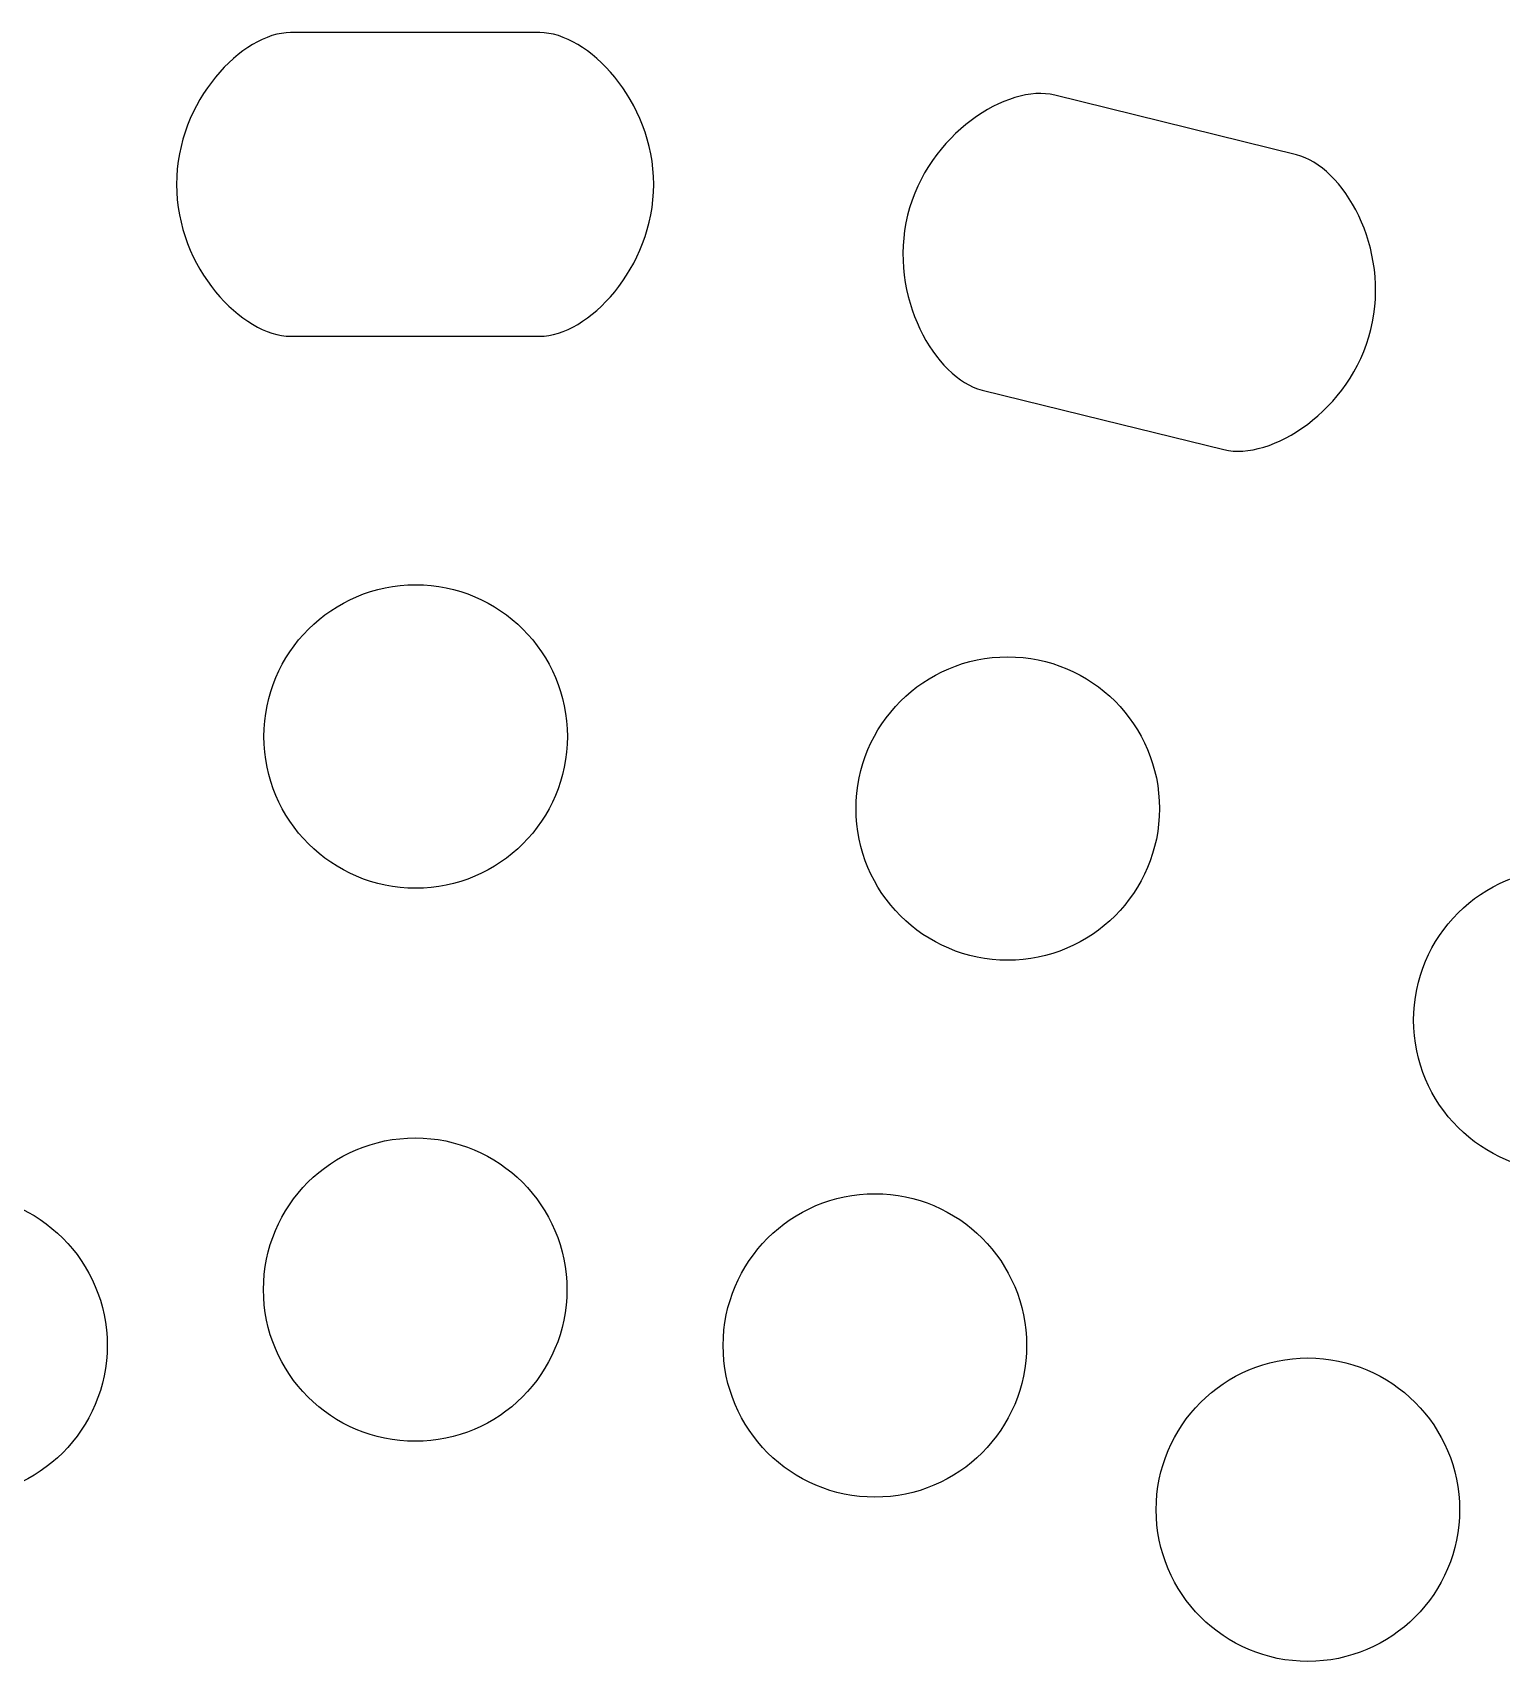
# Model space of a CAD drawing. Extents: x 5 to 376, y 5 to 380.
# Drawn here: x 90.22 to 115.02, y 314.02 to 341.52 of the extents above; entities that cross this region are included whole.
import ezdxf

# ---------------------------------------------------------------- set-up
doc = ezdxf.new("R2010")
doc.units = 0
doc.header["$MEASUREMENT"] = 0
doc.layers.add('Gas', color=7, linetype='Continuous')

msp = doc.modelspace()

# ---------------------------------------------------------------- linework, layer by layer
at = {"layer": 'Gas', "color": 0}
for p, q in [((94.013961, 341.367325), (93.931898, 341.321386)), ((94.096048, 341.407665), (94.013961, 341.367325)), ((94.177898, 341.442243), (94.096048, 341.407665)), ((94.259251, 341.470896), (94.177898, 341.442243)), ((94.339846, 341.493464), (94.259251, 341.470896)), ((94.419422, 341.509785), (94.339846, 341.493464)), ((94.497718, 341.519696), (94.419422, 341.509785)), ((94.574473, 341.523036), (94.497718, 341.519696)), ((98.78178, 341.523036), (94.574473, 341.523036)), ((98.858441, 341.519696), (98.78178, 341.523036)), ((98.936649, 341.509785), (98.858441, 341.519696)), ((99.016142, 341.493464), (98.936649, 341.509785)), ((99.09666, 341.470896), (99.016142, 341.493464)), ((99.177941, 341.442243), (99.09666, 341.470896)), ((99.259725, 341.407665), (99.177941, 341.442243)), ((99.34175, 341.367325), (99.259725, 341.407665)), ((99.423756, 341.321386), (99.34175, 341.367325)), ((93.609106, 341.084865), (93.531078, 341.013353)), ((93.688464, 341.151586), (93.609106, 341.084865)), ((93.768889, 341.213354), (93.688464, 341.151586)), ((93.85012, 341.270008), (93.768889, 341.213354)), ((93.931898, 341.321386), (93.85012, 341.270008)), ((99.505482, 341.270008), (99.423756, 341.321386)), ((99.586665, 341.213354), (99.505482, 341.270008)), ((99.667046, 341.151586), (99.586665, 341.213354)), ((99.746364, 341.084865), (99.667046, 341.151586)), ((99.824357, 341.013353), (99.746364, 341.084865)), ((93.380049, 340.856606), (93.30757, 340.771694)), ((93.454638, 340.937213), (93.380049, 340.856606)), ((93.531078, 341.013353), (93.454638, 340.937213)), ((99.900764, 340.937213), (99.824357, 341.013353)), ((99.975324, 340.856606), (99.900764, 340.937213)), ((100.047777, 340.771694), (99.975324, 340.856606)), ((93.169989, 340.589602), (93.105409, 340.492747)), ((93.237463, 340.682639), (93.169989, 340.589602)), ((93.30757, 340.771694), (93.237463, 340.682639)), ((100.117861, 340.682638), (100.047777, 340.771694)), ((100.185315, 340.589602), (100.117861, 340.682638)), ((100.249878, 340.492747), (100.185315, 340.589602)), ((92.985971, 340.288225), (92.931636, 340.180883)), ((93.043982, 340.392234), (92.985971, 340.288225)), ((93.105409, 340.492747), (93.043982, 340.392234)), ((100.31129, 340.392233), (100.249878, 340.492747)), ((100.369288, 340.288225), (100.31129, 340.392233)), ((100.423613, 340.180883), (100.369288, 340.288225)), ((106.437007, 340.272443), (106.344132, 340.221683)), ((106.530026, 340.318233), (106.437007, 340.272443)), ((106.622896, 340.35896), (106.530026, 340.318233)), ((106.715326, 340.394528), (106.622896, 340.35896)), ((106.807023, 340.424842), (106.715326, 340.394528)), ((106.897695, 340.449808), (106.807023, 340.424842)), ((106.98705, 340.46933), (106.897695, 340.449808)), ((107.074797, 340.483315), (106.98705, 340.46933)), ((107.160644, 340.491667), (107.074797, 340.483315)), ((107.244298, 340.494292), (107.160644, 340.491667)), ((107.325467, 340.491094), (107.244298, 340.494292)), ((107.403859, 340.48198), (107.325467, 340.491094)), ((107.479183, 340.466854), (107.403859, 340.48198)), ((111.564234, 339.459979), (107.479183, 340.466854)), ((92.881238, 340.070369), (92.835037, 339.956845)), ((92.931636, 340.180883), (92.881238, 340.070369)), ((100.474003, 340.070369), (100.423613, 340.180883)), ((100.520196, 339.956845), (100.474003, 340.070369)), ((105.979905, 339.970845), (105.892126, 339.896659)), ((106.069286, 340.040534), (105.979905, 339.970845)), ((106.15998, 340.105634), (106.069286, 340.040534)), ((106.251692, 340.166048), (106.15998, 340.105634)), ((106.344132, 340.221683), (106.251692, 340.166048)), ((92.756272, 339.721415), (92.72423, 339.599833)), ((92.793295, 339.840473), (92.756272, 339.721415)), ((92.835037, 339.956845), (92.793295, 339.840473)), ((100.561933, 339.840473), (100.520196, 339.956845)), ((100.598952, 339.721415), (100.561933, 339.840473)), ((100.630992, 339.599833), (100.598952, 339.721415)), ((105.722547, 339.735181), (105.641331, 339.648078)), ((105.806243, 339.818073), (105.722547, 339.735181)), ((105.892126, 339.896659), (105.806243, 339.818073)), ((92.697428, 339.475889), (92.676129, 339.349744)), ((92.72423, 339.599833), (92.697428, 339.475889)), ((100.657791, 339.475889), (100.630992, 339.599833)), ((100.67909, 339.349744), (100.657791, 339.475889)), ((105.487505, 339.461617), (105.415479, 339.362448)), ((105.562886, 339.556858), (105.487505, 339.461617)), ((105.641331, 339.648078), (105.562886, 339.556858)), ((111.637868, 339.438391), (111.564234, 339.459979)), ((111.711431, 339.410051), (111.637868, 339.438391)), ((92.660592, 339.22156), (92.651078, 339.0915)), ((92.676129, 339.349744), (92.660592, 339.22156)), ((100.694626, 339.22156), (100.67909, 339.349744)), ((100.70414, 339.0915), (100.694626, 339.22156)), ((105.28266, 339.152709), (105.222452, 339.042328)), ((105.3471, 339.259447), (105.28266, 339.152709)), ((105.415479, 339.362448), (105.3471, 339.259447)), ((111.784709, 339.375181), (111.711431, 339.410051)), ((111.857486, 339.334), (111.784709, 339.375181)), ((111.929548, 339.286726), (111.857486, 339.334)), ((112.00068, 339.233581), (111.929548, 339.286726)), ((112.070668, 339.174784), (112.00068, 339.233581)), ((112.139297, 339.110554), (112.070668, 339.174784)), ((92.651078, 339.0915), (92.647849, 338.959725)), ((92.647849, 338.959725), (92.651078, 338.828036)), ((100.707369, 338.959725), (100.70414, 339.0915)), ((100.70414, 338.827762), (100.707369, 338.959725)), ((105.166768, 338.9284), (105.115899, 338.811018)), ((105.222452, 339.042328), (105.166768, 338.9284)), ((112.206352, 339.041111), (112.139297, 339.110554)), ((112.271619, 338.966675), (112.206352, 339.041111)), ((112.334882, 338.887465), (112.271619, 338.966675)), ((112.395927, 338.803701), (112.334882, 338.887465)), ((92.651078, 338.828036), (92.660591, 338.698038)), ((92.660591, 338.698038), (92.676129, 338.569895)), ((100.67909, 338.569177), (100.694626, 338.697526)), ((100.694626, 338.697526), (100.70414, 338.827762)), ((105.070137, 338.690277), (105.029774, 338.566273)), ((105.115899, 338.811018), (105.070137, 338.690277)), ((112.45454, 338.715602), (112.395927, 338.803701)), ((112.510505, 338.623389), (112.45454, 338.715602)), ((112.563609, 338.527281), (112.510505, 338.623389)), ((92.676129, 338.569895), (92.697428, 338.44377)), ((92.697428, 338.44377), (92.72423, 338.319827)), ((92.72423, 338.319827), (92.756272, 338.198229)), ((100.630992, 338.318791), (100.657791, 338.442878)), ((100.657791, 338.442878), (100.67909, 338.569177)), ((104.995103, 338.4391), (104.966723, 338.310464)), ((105.029774, 338.566273), (104.995103, 338.4391)), ((112.613635, 338.427497), (112.563609, 338.527281)), ((112.66037, 338.324258), (112.613635, 338.427497)), ((112.703599, 338.217782), (112.66037, 338.324258)), ((92.756272, 338.198229), (92.793295, 338.079138)), ((92.793295, 338.079138), (92.835037, 337.962719)), ((100.520196, 337.961409), (100.561933, 338.077894)), ((100.561933, 338.077894), (100.598952, 338.197075)), ((100.598952, 338.197075), (100.630992, 338.318791)), ((104.929268, 338.05383), (104.919766, 337.926273)), ((104.94485, 338.181967), (104.929268, 338.05383)), ((104.966723, 338.310464), (104.94485, 338.181967)), ((112.743107, 338.10829), (112.703599, 338.217782)), ((112.77868, 337.996001), (112.743107, 338.10829)), ((92.835037, 337.962719), (92.881238, 337.849134)), ((92.881238, 337.849134), (92.931636, 337.738546)), ((100.423613, 337.73717), (100.474003, 337.84778)), ((100.474003, 337.84778), (100.520196, 337.961409)), ((104.919766, 337.926273), (104.916127, 337.799517)), ((104.916127, 337.799517), (104.918138, 337.673784)), ((112.810102, 337.881134), (112.77868, 337.996001)), ((112.83716, 337.763911), (112.810102, 337.881134)), ((92.931636, 337.738546), (92.985971, 337.63112)), ((92.985971, 337.63112), (93.043982, 337.527017)), ((93.043982, 337.527017), (93.105409, 337.426401)), ((100.249878, 337.425067), (100.31129, 337.525652)), ((100.31129, 337.525652), (100.369288, 337.62974)), ((100.369288, 337.62974), (100.423613, 337.73717)), ((104.918138, 337.673784), (104.925585, 337.549294)), ((104.925585, 337.549294), (104.938253, 337.426268)), ((112.859637, 337.644549), (112.83716, 337.763911)), ((112.877321, 337.523269), (112.859637, 337.644549)), ((112.889995, 337.400291), (112.877321, 337.523269)), ((93.105409, 337.426401), (93.169989, 337.329436)), ((93.169989, 337.329436), (93.237463, 337.236285)), ((93.237463, 337.236285), (93.30757, 337.14711)), ((100.047777, 337.145945), (100.117861, 337.235052)), ((100.117861, 337.235052), (100.185315, 337.328146)), ((100.185315, 337.328146), (100.249878, 337.425067)), ((104.938253, 337.426268), (104.955928, 337.304927)), ((104.955928, 337.304927), (104.978397, 337.185492)), ((112.897446, 337.275833), (112.889995, 337.400291)), ((112.899458, 337.150116), (112.897446, 337.275833)), ((93.30757, 337.14711), (93.380048, 337.062075)), ((93.380048, 337.062075), (93.454638, 336.981344)), ((93.454638, 336.981344), (93.531077, 336.905079)), ((99.824357, 336.904166), (99.900764, 336.980341)), ((99.900764, 336.980341), (99.975324, 337.060988)), ((99.975324, 337.060988), (100.047777, 337.145945)), ((104.978397, 337.185492), (105.005444, 337.068183)), ((105.005444, 337.068183), (105.036856, 336.953223)), ((105.036856, 336.953223), (105.072419, 336.840831)), ((112.886308, 336.895783), (112.895817, 337.02336)), ((112.895817, 337.02336), (112.899458, 337.150116)), ((93.531077, 336.905079), (93.609106, 336.833444)), ((93.609106, 336.833444), (93.688464, 336.766601)), ((93.688464, 336.766601), (93.768889, 336.704715)), ((93.768889, 336.704715), (93.85012, 336.647948)), ((99.505482, 336.647418), (99.586665, 336.704089)), ((99.586665, 336.704089), (99.667046, 336.765879)), ((99.667046, 336.765879), (99.746364, 336.832625)), ((99.746364, 336.832625), (99.824357, 336.904166)), ((105.072419, 336.840831), (105.111917, 336.731228)), ((105.111917, 336.731228), (105.155138, 336.624636)), ((112.848828, 336.639049), (112.870717, 336.767607)), ((112.870717, 336.767607), (112.886308, 336.895783)), ((93.85012, 336.647948), (93.931898, 336.596463)), ((93.931898, 336.596463), (94.013961, 336.550425)), ((94.013961, 336.550425), (94.096048, 336.509995)), ((94.096048, 336.509995), (94.177898, 336.475337)), ((94.177898, 336.475337), (94.259251, 336.446615)), ((94.259251, 336.446615), (94.339846, 336.423992)), ((94.339846, 336.423992), (94.419422, 336.40763)), ((94.419422, 336.40763), (94.497718, 336.397693)), ((94.497718, 336.397693), (94.574473, 336.394345)), ((94.574473, 336.394345), (96.678126, 336.394345)), ((96.678126, 336.394345), (98.78178, 336.394345)), ((98.78178, 336.394345), (98.858441, 336.397684)), ((98.858441, 336.397684), (98.936649, 336.407596)), ((98.936649, 336.407596), (99.016142, 336.423917)), ((99.016142, 336.423917), (99.09666, 336.446488)), ((99.09666, 336.446488), (99.177941, 336.475145)), ((99.177941, 336.475145), (99.259725, 336.509729)), ((99.259725, 336.509729), (99.34175, 336.550076)), ((99.34175, 336.550076), (99.423756, 336.596027)), ((99.423756, 336.596027), (99.505482, 336.647418)), ((105.155138, 336.624636), (105.201867, 336.521274)), ((105.201867, 336.521274), (105.251889, 336.421365)), ((105.251889, 336.421365), (105.304991, 336.325129)), ((112.785712, 336.382975), (112.820428, 336.510331)), ((112.820428, 336.510331), (112.848828, 336.639049)), ((105.304991, 336.325129), (105.360958, 336.232787)), ((105.360958, 336.232787), (105.419576, 336.14456)), ((105.419576, 336.14456), (105.480631, 336.060669)), ((112.648602, 336.020367), (112.699507, 336.137899)), ((112.699507, 336.137899), (112.745307, 336.2588)), ((112.745307, 336.2588), (112.785712, 336.382975)), ((105.480631, 336.060669), (105.543908, 335.981334)), ((105.543908, 335.981334), (105.609194, 335.906776)), ((105.609194, 335.906776), (105.676275, 335.837217)), ((112.532647, 335.795788), (112.592885, 335.906299)), ((112.592885, 335.906299), (112.648602, 336.020367)), ((105.676275, 335.837217), (105.744935, 335.772877)), ((105.744935, 335.772877), (105.814961, 335.713978)), ((105.814961, 335.713978), (105.886139, 335.660739)), ((105.886139, 335.660739), (105.958254, 335.613383)), ((105.958254, 335.613383), (106.031093, 335.572129)), ((106.031093, 335.572129), (106.104441, 335.537199)), ((112.327737, 335.486545), (112.399782, 335.585816)), ((112.399782, 335.585816), (112.468183, 335.688929)), ((112.468183, 335.688929), (112.532647, 335.795788)), ((106.104441, 335.537199), (106.178084, 335.508813)), ((106.178084, 335.508813), (106.251807, 335.487193)), ((106.251807, 335.487193), (108.294332, 334.983756)), ((112.092662, 335.212717), (112.173885, 335.299901)), ((112.173885, 335.299901), (112.252341, 335.391208)), ((112.252341, 335.391208), (112.327737, 335.486545)), ((111.835309, 334.976852), (111.923082, 335.051098)), ((111.923082, 335.051098), (112.008964, 335.129751)), ((112.008964, 335.129751), (112.092662, 335.212717)), ((108.294332, 334.983756), (110.336858, 334.480319)), ((111.471147, 334.725821), (111.563564, 334.781496)), ((111.563564, 334.781496), (111.655258, 334.841957)), ((111.655258, 334.841957), (111.745937, 334.907106)), ((111.745937, 334.907106), (111.835309, 334.976852)), ((110.336858, 334.480319), (110.41209, 334.465215)), ((110.740844, 334.463964), (110.828528, 334.47797)), ((110.828528, 334.47797), (110.917825, 334.497516)), ((110.917825, 334.497516), (111.008445, 334.522505)), ((111.008445, 334.522505), (111.100094, 334.552845)), ((111.100094, 334.552845), (111.192481, 334.588441)), ((111.192481, 334.588441), (111.285314, 334.629199)), ((111.285314, 334.629199), (111.3783, 334.675023)), ((111.3783, 334.675023), (111.471147, 334.725821)), ((110.41209, 334.465215), (110.490397, 334.456122)), ((110.490397, 334.456122), (110.571487, 334.452946)), ((110.571487, 334.452946), (110.655066, 334.455591)), ((110.655066, 334.455591), (110.740844, 334.463964))]:
    msp.add_line(p, q, dxfattribs=at)
for centre in [(96.687444, 329.63615), (106.686037, 328.419712), (116.102977, 324.845802), (96.679162, 320.29601), (88.915479, 319.353706), (104.442754, 319.352962), (111.755064, 316.579368)]:
    msp.add_circle(centre, 2.561995, dxfattribs=at)

doc.saveas('drawing.dxf')
